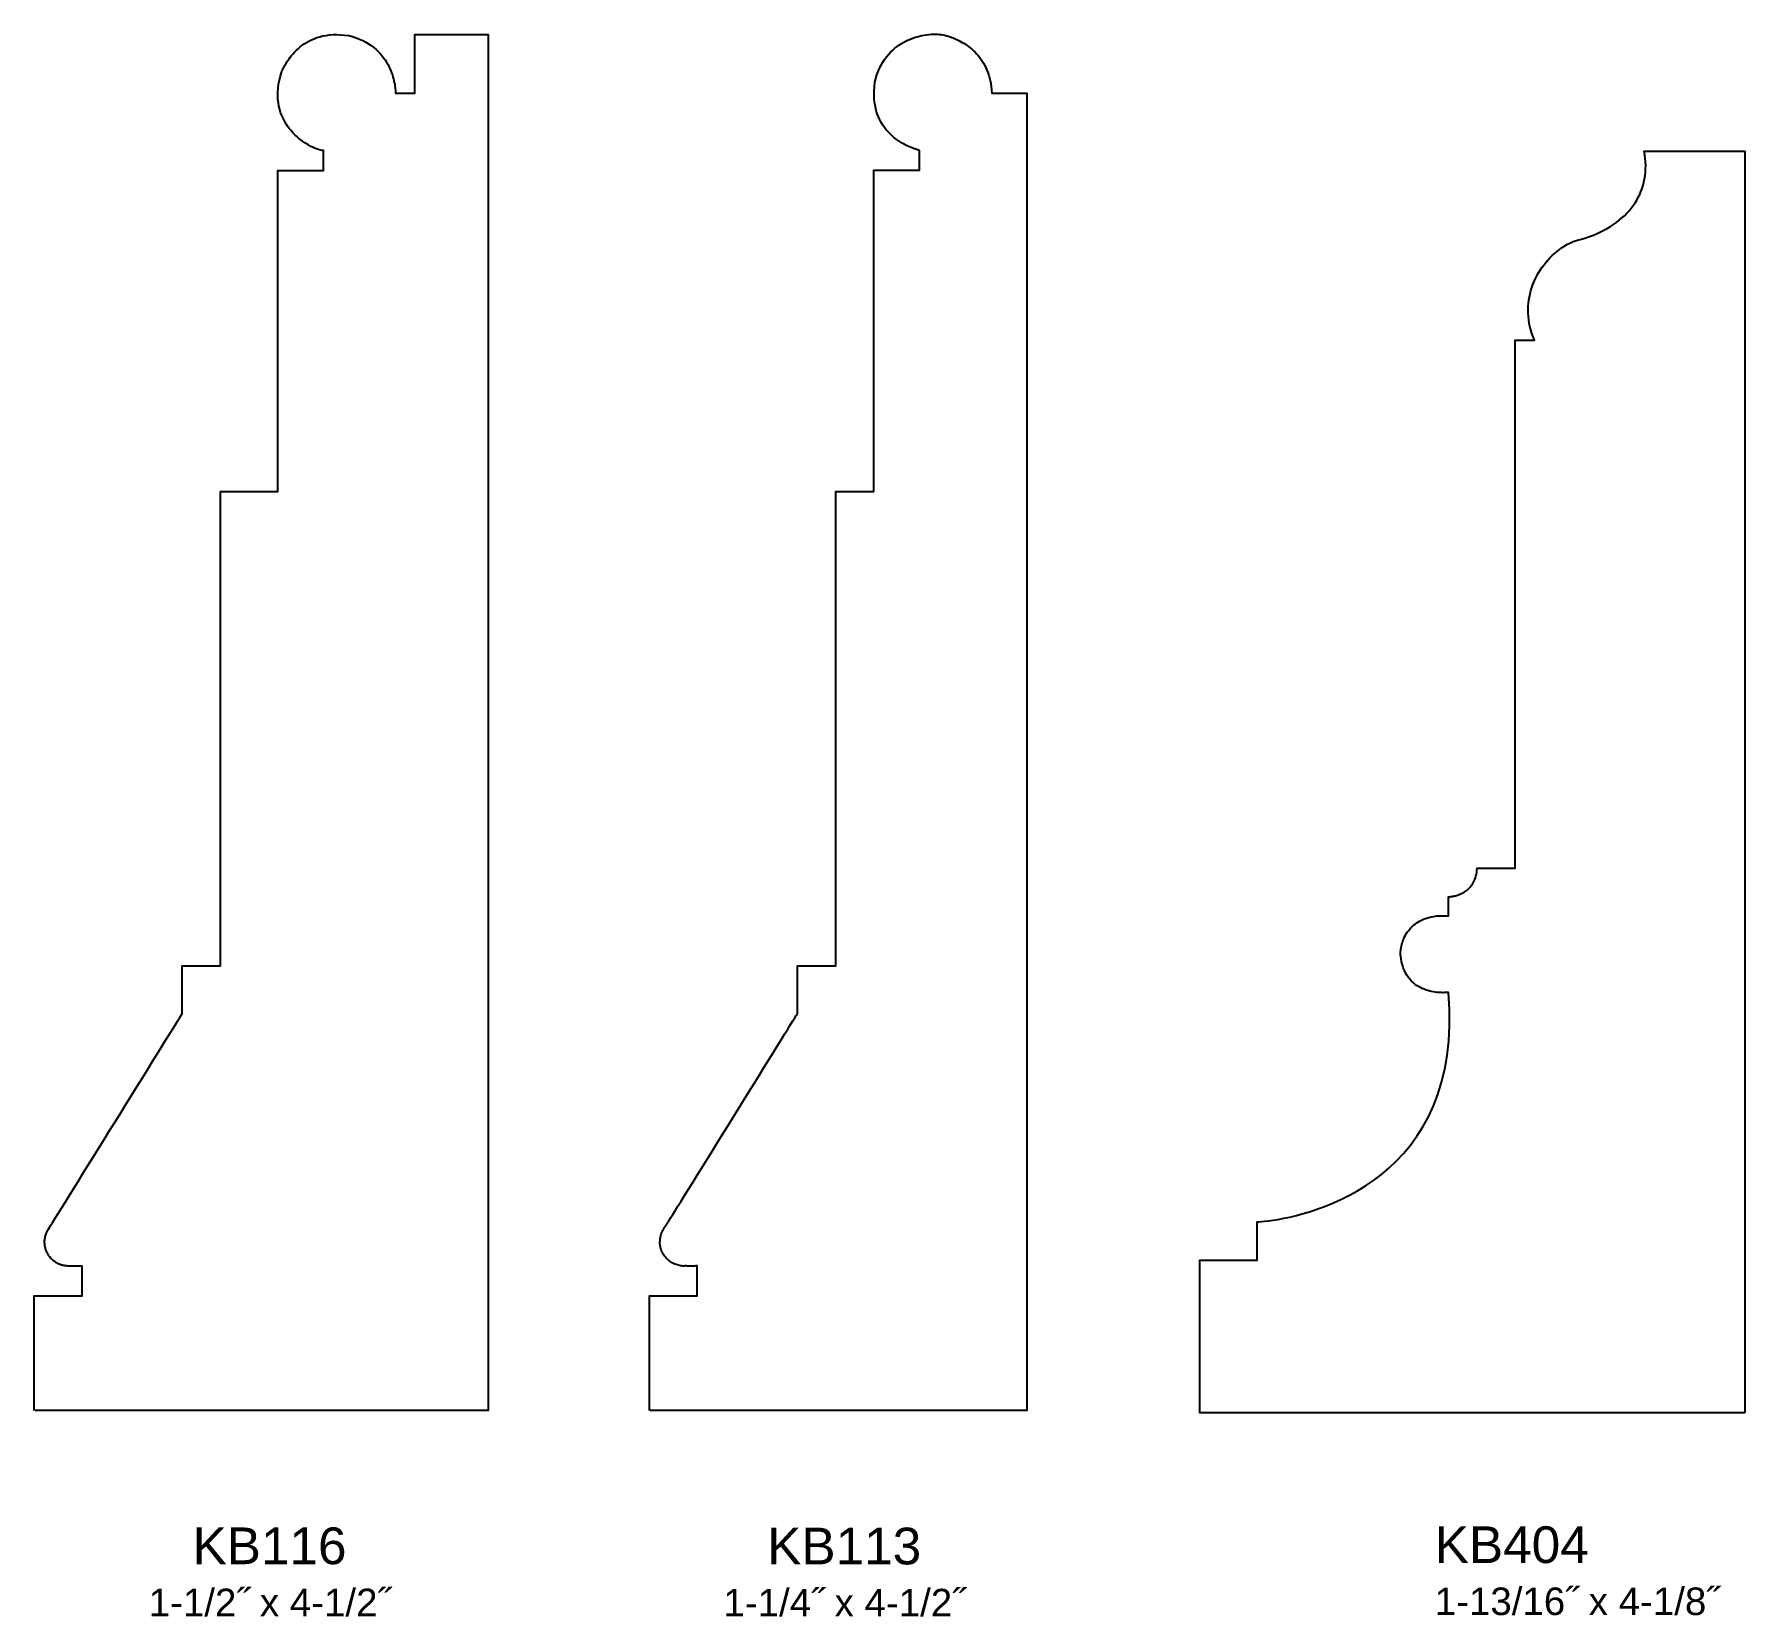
# Model space of a CAD drawing. Extents: x -7.6 to 46.7, y -17.5 to 21.1.
# Drawn here: x 22.71 to 28.3, y 4.7 to 9.88 of the extents above; entities that cross this region are included whole.
import ezdxf

# ---------------------------------------------------------------- set-up
doc = ezdxf.new("R2010")
doc.units = 0
doc.header["$MEASUREMENT"] = 0

# ---------------------------------------------------------------- blocks, each defined once
blk = doc.blocks.new('KB116')
at = {"flags": 128}
blk.add_lwpolyline([(-1.4835, 0), (-1.4835, 0.0009), (-1.4835, 0.0033), (-1.4835, 0.0074), (-1.4835, 0.0129), (-1.4835, 0.0197), (-1.4835, 0.0278), (-1.4835, 0.037), (-1.4835, 0.0473), (-1.4835, 0.0586), (-1.4835, 0.0707), (-1.4835, 0.0836), (-1.4835, 0.0972), (-1.4835, 0.1114), (-1.4835, 0.126), (-1.4835, 0.141), (-1.4835, 0.1564), (-1.4835, 0.1719), (-1.4835, 0.1875), (-1.4835, 0.2031), (-1.4835, 0.2186), (-1.4835, 0.2339), (-1.4835, 0.249), (-1.4835, 0.2636), (-1.4835, 0.2778), (-1.4835, 0.2913), (-1.4835, 0.3042), (-1.4835, 0.3164), (-1.4835, 0.3277), (-1.4835, 0.338), (-1.4835, 0.3472), (-1.4835, 0.3553), (-1.4835, 0.3621), (-1.4835, 0.3676), (-1.4835, 0.3716), (-1.4835, 0.3741), (-1.4835, 0.375), (-1.4831, 0.375), (-1.4821, 0.375), (-1.4804, 0.375), (-1.4781, 0.375), (-1.4753, 0.375), (-1.4719, 0.375), (-1.4681, 0.375), (-1.4638, 0.375), (-1.4591, 0.375), (-1.454, 0.375), (-1.4486, 0.375), (-1.443, 0.375), (-1.4371, 0.375), (-1.431, 0.375), (-1.4247, 0.375), (-1.4183, 0.375), (-1.4119, 0.375), (-1.4054, 0.375), (-1.3989, 0.375), (-1.3924, 0.375), (-1.386, 0.375), (-1.3798, 0.375), (-1.3737, 0.375), (-1.3678, 0.375), (-1.3621, 0.375), (-1.3567, 0.375), (-1.3517, 0.375), (-1.347, 0.375), (-1.3427, 0.375), (-1.3388, 0.375), (-1.3355, 0.375), (-1.3326, 0.375), (-1.3303, 0.375), (-1.3286, 0.375), (-1.3276, 0.375), (-1.3273, 0.375), (-1.3273, 0.3752), (-1.3273, 0.3758), (-1.3273, 0.3769), (-1.3273, 0.3783), (-1.3273, 0.3801), (-1.3273, 0.3822), (-1.3273, 0.3846), (-1.3273, 0.3873), (-1.3273, 0.3902), (-1.3273, 0.3934), (-1.3273, 0.3967), (-1.3273, 0.4003), (-1.3273, 0.404), (-1.3273, 0.4078), (-1.3273, 0.4117), (-1.3273, 0.4157), (-1.3273, 0.4197), (-1.3273, 0.4238), (-1.3273, 0.4278), (-1.3273, 0.4319), (-1.3273, 0.4359), (-1.3273, 0.4398), (-1.3273, 0.4436), (-1.3273, 0.4473), (-1.3273, 0.4508), (-1.3273, 0.4542), (-1.3273, 0.4573), (-1.3273, 0.4603), (-1.3273, 0.4629), (-1.3273, 0.4653), (-1.3273, 0.4674), (-1.3273, 0.4692), (-1.3273, 0.4707), (-1.3273, 0.4717), (-1.3273, 0.4724), (-1.3273, 0.4726), (-1.3274, 0.4726), (-1.3276, 0.4726), (-1.3281, 0.4726), (-1.3288, 0.4726), (-1.3296, 0.4726), (-1.3305, 0.4726), (-1.3316, 0.4726), (-1.3328, 0.4726), (-1.3341, 0.4726), (-1.3356, 0.4726), (-1.3371, 0.4726), (-1.3387, 0.4726), (-1.3404, 0.4726), (-1.3421, 0.4726), (-1.3438, 0.4726), (-1.3456, 0.4726), (-1.3475, 0.4726), (-1.3493, 0.4726), (-1.3511, 0.4726), (-1.353, 0.4726), (-1.3548, 0.4726), (-1.3565, 0.4726), (-1.3583, 0.4726), (-1.3599, 0.4726), (-1.3615, 0.4726), (-1.363, 0.4726), (-1.3645, 0.4726), (-1.3658, 0.4726), (-1.367, 0.4726), (-1.3681, 0.4726), (-1.369, 0.4726), (-1.3698, 0.4726), (-1.3705, 0.4726), (-1.371, 0.4726), (-1.3713, 0.4726), (-1.3714, 0.4726), (-1.3714, 0.4726), (-1.3716, 0.4726), (-1.3719, 0.4726), (-1.3724, 0.4726), (-1.3729, 0.4726), (-1.3736, 0.4726), (-1.3743, 0.4727), (-1.3752, 0.4727), (-1.3762, 0.4728), (-1.3772, 0.4729), (-1.3783, 0.473), (-1.3795, 0.4732), (-1.3808, 0.4733), (-1.3821, 0.4735), (-1.3835, 0.4737), (-1.385, 0.474), (-1.3865, 0.4742), (-1.3881, 0.4746), (-1.3897, 0.4749), (-1.3913, 0.4753), (-1.393, 0.4757), (-1.3947, 0.4762), (-1.3964, 0.4767), (-1.3982, 0.4773), (-1.3999, 0.4779), (-1.4017, 0.4785), (-1.4034, 0.4792), (-1.4052, 0.48), (-1.4069, 0.4808), (-1.4086, 0.4817), (-1.4104, 0.4827), (-1.412, 0.4837), (-1.4137, 0.4848), (-1.4153, 0.4859), (-1.4169, 0.4871), (-1.4185, 0.4884), (-1.4206, 0.4901), (-1.4227, 0.4919), (-1.4248, 0.4938), (-1.4268, 0.4957), (-1.4287, 0.4978), (-1.4306, 0.5), (-1.4325, 0.5023), (-1.4342, 0.5047), (-1.4359, 0.5071), (-1.4375, 0.5096), (-1.4391, 0.5122), (-1.4405, 0.5149), (-1.4418, 0.5176), (-1.4431, 0.5204), (-1.4443, 0.5233), (-1.4453, 0.5262), (-1.4462, 0.5292), (-1.4471, 0.5323), (-1.4478, 0.5353), (-1.4484, 0.5385), (-1.4489, 0.5416), (-1.4492, 0.5448), (-1.4494, 0.5481), (-1.4494, 0.5514), (-1.4494, 0.5547), (-1.4491, 0.558), (-1.4488, 0.5613), (-1.4482, 0.5647), (-1.4475, 0.5681), (-1.4467, 0.5715), (-1.4456, 0.5749), (-1.4444, 0.5783), (-1.443, 0.5817), (-1.4415, 0.5851), (-1.4397, 0.5885), (-1.4378, 0.5919), (-1.4368, 0.5935), (-1.4338, 0.5982), (-1.4291, 0.6058), (-1.4227, 0.6161), (-1.4148, 0.6289), (-1.4053, 0.6441), (-1.3945, 0.6615), (-1.3825, 0.6809), (-1.3693, 0.7021), (-1.3552, 0.7249), (-1.3401, 0.7492), (-1.3242, 0.7748), (-1.3077, 0.8014), (-1.2906, 0.829), (-1.2731, 0.8573), (-1.2552, 0.8861), (-1.2371, 0.9153), (-1.2188, 0.9446), (-1.2006, 0.974), (-1.1825, 1.0032), (-1.1646, 1.032), (-1.1471, 1.0603), (-1.13, 1.0878), (-1.1135, 1.1145), (-1.0976, 1.14), (-1.0825, 1.1643), (-1.0684, 1.1872), (-1.0552, 1.2084), (-1.0432, 1.2277), (-1.0324, 1.2451), (-1.0229, 1.2603), (-1.015, 1.2732), (-1.0086, 1.2835), (-1.0039, 1.2911), (-1.0009, 1.2958), (-0.9999, 1.2974), (-0.9999, 1.2977), (-0.9999, 1.2988), (-0.9999, 1.3005), (-0.9999, 1.3027), (-0.9999, 1.3056), (-0.9999, 1.309), (-0.9999, 1.3128), (-0.9999, 1.3171), (-0.9999, 1.3218), (-0.9999, 1.3269), (-0.9999, 1.3322), (-0.9999, 1.3379), (-0.9999, 1.3438), (-0.9999, 1.3499), (-0.9999, 1.3562), (-0.9999, 1.3625), (-0.9999, 1.369), (-0.9999, 1.3755), (-0.9999, 1.382), (-0.9999, 1.3885), (-0.9999, 1.3949), (-0.9999, 1.4011), (-0.9999, 1.4072), (-0.9999, 1.4131), (-0.9999, 1.4188), (-0.9999, 1.4242), (-0.9999, 1.4292), (-0.9999, 1.4339), (-0.9999, 1.4382), (-0.9999, 1.4421), (-0.9999, 1.4454), (-0.9999, 1.4483), (-0.9999, 1.4506), (-0.9999, 1.4522), (-0.9999, 1.4533), (-0.9999, 1.4536), (-0.9997, 1.4536), (-0.9988, 1.4536), (-0.9975, 1.4536), (-0.9957, 1.4536), (-0.9934, 1.4536), (-0.9907, 1.4536), (-0.9876, 1.4536), (-0.9842, 1.4536), (-0.9804, 1.4536), (-0.9764, 1.4536), (-0.9721, 1.4536), (-0.9675, 1.4536), (-0.9628, 1.4536), (-0.9579, 1.4536), (-0.9529, 1.4536), (-0.9478, 1.4536), (-0.9426, 1.4536), (-0.9374, 1.4536), (-0.9322, 1.4536), (-0.9271, 1.4536), (-0.922, 1.4536), (-0.917, 1.4536), (-0.9121, 1.4536), (-0.9074, 1.4536), (-0.9028, 1.4536), (-0.8985, 1.4536), (-0.8945, 1.4536), (-0.8907, 1.4536), (-0.8873, 1.4536), (-0.8842, 1.4536), (-0.8815, 1.4536), (-0.8792, 1.4536), (-0.8774, 1.4536), (-0.8761, 1.4536), (-0.8752, 1.4536), (-0.8749, 1.4536), (-0.8749, 1.4572), (-0.8749, 1.4675), (-0.8749, 1.4841), (-0.8749, 1.5068), (-0.8749, 1.5351), (-0.8749, 1.5685), (-0.8749, 1.6067), (-0.8749, 1.6493), (-0.8749, 1.6959), (-0.8749, 1.7461), (-0.8749, 1.7995), (-0.8749, 1.8556), (-0.8749, 1.9142), (-0.8749, 1.9747), (-0.8749, 2.0369), (-0.8749, 2.1002), (-0.8749, 2.1643), (-0.8749, 2.2289), (-0.8749, 2.2934), (-0.8749, 2.3576), (-0.8749, 2.4209), (-0.8749, 2.483), (-0.8749, 2.5436), (-0.8749, 2.6021), (-0.8749, 2.6583), (-0.8749, 2.7117), (-0.8749, 2.7619), (-0.8749, 2.8085), (-0.8749, 2.8511), (-0.8749, 2.8893), (-0.8749, 2.9227), (-0.8749, 2.951), (-0.8749, 2.9736), (-0.8749, 2.9903), (-0.8749, 3.0006), (-0.8749, 3.0041), (-0.8745, 3.0041), (-0.8733, 3.0041), (-0.8713, 3.0041), (-0.8685, 3.0041), (-0.8651, 3.0041), (-0.8611, 3.0041), (-0.8564, 3.0041), (-0.8513, 3.0041), (-0.8456, 3.0041), (-0.8396, 3.0041), (-0.8331, 3.0041), (-0.8263, 3.0041), (-0.8193, 3.0041), (-0.8119, 3.0041), (-0.8044, 3.0041), (-0.7968, 3.0041), (-0.789, 3.0041), (-0.7812, 3.0041), (-0.7734, 3.0041), (-0.7656, 3.0041), (-0.758, 3.0041), (-0.7505, 3.0041), (-0.7431, 3.0041), (-0.7361, 3.0041), (-0.7293, 3.0041), (-0.7228, 3.0041), (-0.7167, 3.0041), (-0.7111, 3.0041), (-0.706, 3.0041), (-0.7013, 3.0041), (-0.6973, 3.0041), (-0.6939, 3.0041), (-0.6911, 3.0041), (-0.6891, 3.0041), (-0.6879, 3.0041), (-0.6874, 3.0041), (-0.6874, 3.0065), (-0.6874, 3.0135), (-0.6874, 3.0248), (-0.6874, 3.0401), (-0.6874, 3.0593), (-0.6874, 3.0819), (-0.6874, 3.1078), (-0.6874, 3.1367), (-0.6874, 3.1682), (-0.6874, 3.2022), (-0.6874, 3.2384), (-0.6874, 3.2764), (-0.6874, 3.3161), (-0.6874, 3.3571), (-0.6874, 3.3992), (-0.6874, 3.4421), (-0.6874, 3.4856), (-0.6874, 3.5293), (-0.6874, 3.573), (-0.6874, 3.6165), (-0.6874, 3.6594), (-0.6874, 3.7015), (-0.6874, 3.7425), (-0.6874, 3.7822), (-0.6874, 3.8202), (-0.6874, 3.8564), (-0.6874, 3.8904), (-0.6874, 3.9219), (-0.6874, 3.9508), (-0.6874, 3.9767), (-0.6874, 3.9993), (-0.6874, 4.0185), (-0.6874, 4.0338), (-0.6874, 4.0451), (-0.6874, 4.0521), (-0.6874, 4.0545), (-0.6871, 4.0545), (-0.6861, 4.0545), (-0.6845, 4.0545), (-0.6823, 4.0545), (-0.6796, 4.0545), (-0.6764, 4.0545), (-0.6727, 4.0545), (-0.6686, 4.0545), (-0.6642, 4.0545), (-0.6593, 4.0545), (-0.6542, 4.0545), (-0.6488, 4.0545), (-0.6432, 4.0545), (-0.6374, 4.0545), (-0.6314, 4.0545), (-0.6253, 4.0545), (-0.6191, 4.0545), (-0.6129, 4.0545), (-0.6067, 4.0545), (-0.6006, 4.0545), (-0.5945, 4.0545), (-0.5885, 4.0545), (-0.5827, 4.0545), (-0.5771, 4.0545), (-0.5717, 4.0545), (-0.5665, 4.0545), (-0.5617, 4.0545), (-0.5572, 4.0545), (-0.5531, 4.0545), (-0.5495, 4.0545), (-0.5463, 4.0545), (-0.5435, 4.0545), (-0.5414, 4.0545), (-0.5398, 4.0545), (-0.5388, 4.0545), (-0.5384, 4.0545), (-0.5384, 4.0546), (-0.5384, 4.055), (-0.5384, 4.0557), (-0.5384, 4.0567), (-0.5384, 4.0579), (-0.5384, 4.0592), (-0.5384, 4.0608), (-0.5384, 4.0626), (-0.5384, 4.0645), (-0.5384, 4.0666), (-0.5384, 4.0688), (-0.5384, 4.0712), (-0.5384, 4.0736), (-0.5384, 4.0761), (-0.5384, 4.0787), (-0.5384, 4.0813), (-0.5384, 4.084), (-0.5384, 4.0867), (-0.5384, 4.0894), (-0.5384, 4.092), (-0.5384, 4.0947), (-0.5384, 4.0972), (-0.5384, 4.0998), (-0.5384, 4.1022), (-0.5384, 4.1045), (-0.5384, 4.1067), (-0.5384, 4.1088), (-0.5384, 4.1108), (-0.5384, 4.1125), (-0.5384, 4.1141), (-0.5384, 4.1155), (-0.5384, 4.1167), (-0.5384, 4.1176), (-0.5384, 4.1183), (-0.5384, 4.1188), (-0.5384, 4.1189), (-0.5422, 4.1194), (-0.5464, 4.1202), (-0.551, 4.1214), (-0.556, 4.1229), (-0.5614, 4.1248), (-0.5671, 4.1271), (-0.573, 4.1298), (-0.5792, 4.1329), (-0.5855, 4.1363), (-0.592, 4.1401), (-0.5986, 4.1443), (-0.6053, 4.1488), (-0.6119, 4.1538), (-0.6186, 4.1591), (-0.6252, 4.1648), (-0.6316, 4.1709), (-0.6379, 4.1774), (-0.6441, 4.1843), (-0.65, 4.1916), (-0.6556, 4.1993), (-0.6609, 4.2074), (-0.6658, 4.2158), (-0.6703, 4.2247), (-0.6744, 4.234), (-0.6781, 4.2436), (-0.6811, 4.2537), (-0.6837, 4.2642), (-0.6856, 4.2751), (-0.6868, 4.2864), (-0.6874, 4.2981), (-0.6873, 4.3102), (-0.6863, 4.3228), (-0.6846, 4.3357), (-0.682, 4.3491), (-0.6785, 4.3629), (-0.674, 4.3771), (-0.6739, 4.3774), (-0.6735, 4.3784), (-0.6729, 4.38), (-0.672, 4.3821), (-0.6708, 4.3847), (-0.6694, 4.3878), (-0.6676, 4.3913), (-0.6656, 4.3952), (-0.6633, 4.3995), (-0.6606, 4.404), (-0.6576, 4.4088), (-0.6543, 4.4139), (-0.6507, 4.4191), (-0.6467, 4.4245), (-0.6423, 4.4299), (-0.6376, 4.4354), (-0.6326, 4.441), (-0.6271, 4.4465), (-0.6213, 4.4519), (-0.615, 4.4573), (-0.6084, 4.4625), (-0.6014, 4.4675), (-0.5939, 4.4723), (-0.586, 4.4768), (-0.5777, 4.481), (-0.5689, 4.4848), (-0.5597, 4.4883), (-0.5501, 4.4913), (-0.5399, 4.4938), (-0.5293, 4.4958), (-0.5183, 4.4973), (-0.5067, 4.4982), (-0.4946, 4.4984), (-0.482, 4.4979), (-0.469, 4.4967), (-0.4553, 4.4948), (-0.4428, 4.4915), (-0.431, 4.4877), (-0.4199, 4.4834), (-0.4095, 4.4787), (-0.3997, 4.4736), (-0.3905, 4.4681), (-0.3819, 4.4624), (-0.3738, 4.4563), (-0.3664, 4.4499), (-0.3594, 4.4434), (-0.353, 4.4366), (-0.3471, 4.4297), (-0.3417, 4.4227), (-0.3368, 4.4155), (-0.3322, 4.4084), (-0.3281, 4.4012), (-0.3244, 4.394), (-0.3211, 4.3869), (-0.3181, 4.3798), (-0.3154, 4.3729), (-0.3131, 4.3662), (-0.3111, 4.3596), (-0.3093, 4.3532), (-0.3078, 4.3471), (-0.3066, 4.3413), (-0.3055, 4.3358), (-0.3047, 4.3307), (-0.304, 4.326), (-0.3035, 4.3217), (-0.3031, 4.3178), (-0.3028, 4.3145), (-0.3027, 4.3117), (-0.3026, 4.3094), (-0.3025, 4.3078), (-0.3025, 4.3067), (-0.3025, 4.3064), (-0.3023, 4.3064), (-0.3019, 4.3064), (-0.3013, 4.3064), (-0.3003, 4.3064), (-0.2992, 4.3064), (-0.2979, 4.3064), (-0.2963, 4.3064), (-0.2946, 4.3064), (-0.2927, 4.3064), (-0.2907, 4.3064), (-0.2886, 4.3064), (-0.2863, 4.3064), (-0.2839, 4.3064), (-0.2815, 4.3064), (-0.279, 4.3064), (-0.2764, 4.3064), (-0.2738, 4.3064), (-0.2712, 4.3064), (-0.2686, 4.3064), (-0.2661, 4.3064), (-0.2635, 4.3064), (-0.261, 4.3064), (-0.2586, 4.3064), (-0.2562, 4.3064), (-0.2539, 4.3064), (-0.2518, 4.3064), (-0.2498, 4.3064), (-0.2479, 4.3064), (-0.2462, 4.3064), (-0.2446, 4.3064), (-0.2433, 4.3064), (-0.2421, 4.3064), (-0.2412, 4.3064), (-0.2405, 4.3064), (-0.2401, 4.3064), (-0.24, 4.3064), (-0.24, 4.3068), (-0.24, 4.3081), (-0.24, 4.3102), (-0.24, 4.313), (-0.24, 4.3165), (-0.24, 4.3206), (-0.24, 4.3254), (-0.24, 4.3307), (-0.24, 4.3364), (-0.24, 4.3427), (-0.24, 4.3493), (-0.24, 4.3562), (-0.24, 4.3635), (-0.24, 4.371), (-0.24, 4.3787), (-0.24, 4.3866), (-0.24, 4.3945), (-0.24, 4.4025), (-0.24, 4.4105), (-0.24, 4.4185), (-0.24, 4.4263), (-0.24, 4.434), (-0.24, 4.4415), (-0.24, 4.4488), (-0.24, 4.4557), (-0.24, 4.4624), (-0.24, 4.4686), (-0.24, 4.4744), (-0.24, 4.4796), (-0.24, 4.4844), (-0.24, 4.4885), (-0.24, 4.492), (-0.24, 4.4948), (-0.24, 4.4969), (-0.24, 4.4982), (-0.24, 4.4986), (-0.2394, 4.4986), (-0.2379, 4.4986), (-0.2353, 4.4986), (-0.2318, 4.4986), (-0.2274, 4.4986), (-0.2222, 4.4986), (-0.2163, 4.4986), (-0.2097, 4.4986), (-0.2025, 4.4986), (-0.1947, 4.4986), (-0.1865, 4.4986), (-0.1778, 4.4986), (-0.1687, 4.4986), (-0.1593, 4.4986), (-0.1497, 4.4986), (-0.1399, 4.4986), (-0.13, 4.4986), (-0.12, 4.4986), (-0.11, 4.4986), (-0.1001, 4.4986), (-0.0903, 4.4986), (-0.0807, 4.4986), (-0.0713, 4.4986), (-0.0622, 4.4986), (-0.0535, 4.4986), (-0.0453, 4.4986), (-0.0375, 4.4986), (-0.0303, 4.4986), (-0.0237, 4.4986), (-0.0178, 4.4986), (-0.0126, 4.4986), (-0.0082, 4.4986), (-0.0047, 4.4986), (-0.0021, 4.4986), (-0.0005, 4.4986), (0, 4.4986), (0, 4.4884), (0, 4.4585), (0, 4.4101), (0, 4.3443), (0, 4.2624), (0, 4.1654), (0, 4.0545), (0, 3.9309), (0, 3.7957), (0, 3.6501), (0, 3.4953), (0, 3.3323), (0, 3.1624), (0, 2.9867), (0, 2.8064), (0, 2.6227), (0, 2.4366), (0, 2.2493), (0, 2.0621), (0, 1.876), (0, 1.6922), (0, 1.5119), (0, 1.3362), (0, 1.1663), (0, 1.0034), (0, 0.8485), (0, 0.7029), (0, 0.5677), (0, 0.4441), (0, 0.3332), (0, 0.2362), (0, 0.1543), (0, 0.0885), (0, 0.0401), (0, 0.0102), (0, 0), (-0.0034, 0), (-0.0132, 0), (-0.0292, 0), (-0.0509, 0), (-0.0779, 0), (-0.1099, 0), (-0.1465, 0), (-0.1872, 0), (-0.2318, 0), (-0.2798, 0), (-0.3309, 0), (-0.3846, 0), (-0.4406, 0), (-0.4986, 0), (-0.558, 0), (-0.6186, 0), (-0.68, 0), (-0.7417, 0), (-0.8035, 0), (-0.8649, 0), (-0.9255, 0), (-0.9849, 0), (-1.0429, 0), (-1.0989, 0), (-1.1526, 0), (-1.2037, 0), (-1.2517, 0), (-1.2963, 0), (-1.337, 0), (-1.3736, 0), (-1.4056, 0), (-1.4326, 0), (-1.4543, 0), (-1.4703, 0), (-1.4801, 0)], dxfattribs=at)
blk = doc.blocks.new('KB113')
at = {"flags": 128}
blk.add_lwpolyline([(-1.2225, 0), (-1.2225, 0.0009), (-1.2225, 0.0033), (-1.2225, 0.0074), (-1.2225, 0.0129), (-1.2225, 0.0197), (-1.2225, 0.0278), (-1.2225, 0.037), (-1.2225, 0.0473), (-1.2225, 0.0586), (-1.2225, 0.0707), (-1.2225, 0.0836), (-1.2225, 0.0972), (-1.2225, 0.1114), (-1.2225, 0.126), (-1.2225, 0.1411), (-1.2225, 0.1564), (-1.2225, 0.1719), (-1.2225, 0.1875), (-1.2225, 0.2031), (-1.2225, 0.2186), (-1.2225, 0.2339), (-1.2225, 0.249), (-1.2225, 0.2636), (-1.2225, 0.2778), (-1.2225, 0.2914), (-1.2225, 0.3043), (-1.2225, 0.3164), (-1.2225, 0.3277), (-1.2225, 0.338), (-1.2225, 0.3472), (-1.2225, 0.3553), (-1.2225, 0.3621), (-1.2225, 0.3676), (-1.2225, 0.3717), (-1.2225, 0.3741), (-1.2225, 0.375), (-1.2222, 0.375), (-1.2211, 0.375), (-1.2194, 0.375), (-1.2172, 0.375), (-1.2143, 0.375), (-1.2109, 0.375), (-1.2071, 0.375), (-1.2028, 0.375), (-1.1981, 0.375), (-1.193, 0.375), (-1.1877, 0.375), (-1.182, 0.375), (-1.1761, 0.375), (-1.17, 0.375), (-1.1637, 0.375), (-1.1574, 0.375), (-1.1509, 0.375), (-1.1444, 0.375), (-1.1379, 0.375), (-1.1314, 0.375), (-1.125, 0.375), (-1.1188, 0.375), (-1.1127, 0.375), (-1.1068, 0.375), (-1.1011, 0.375), (-1.0957, 0.375), (-1.0907, 0.375), (-1.086, 0.375), (-1.0817, 0.375), (-1.0778, 0.375), (-1.0745, 0.375), (-1.0716, 0.375), (-1.0693, 0.375), (-1.0677, 0.375), (-1.0666, 0.375), (-1.0663, 0.375), (-1.0663, 0.3752), (-1.0663, 0.3759), (-1.0663, 0.3769), (-1.0663, 0.3783), (-1.0663, 0.3801), (-1.0663, 0.3822), (-1.0663, 0.3846), (-1.0663, 0.3873), (-1.0663, 0.3903), (-1.0663, 0.3934), (-1.0663, 0.3968), (-1.0663, 0.4003), (-1.0663, 0.404), (-1.0663, 0.4078), (-1.0663, 0.4117), (-1.0663, 0.4157), (-1.0663, 0.4197), (-1.0663, 0.4238), (-1.0663, 0.4279), (-1.0663, 0.4319), (-1.0663, 0.4359), (-1.0663, 0.4398), (-1.0663, 0.4436), (-1.0663, 0.4473), (-1.0663, 0.4508), (-1.0663, 0.4542), (-1.0663, 0.4574), (-1.0663, 0.4603), (-1.0663, 0.463), (-1.0663, 0.4654), (-1.0663, 0.4675), (-1.0663, 0.4693), (-1.0663, 0.4707), (-1.0663, 0.4717), (-1.0663, 0.4724), (-1.0663, 0.4726), (-1.0663, 0.4726), (-1.0666, 0.4726), (-1.067, 0.4726), (-1.0676, 0.4726), (-1.0683, 0.4726), (-1.0691, 0.4726), (-1.0701, 0.4726), (-1.0711, 0.4726), (-1.0723, 0.4726), (-1.0736, 0.4725), (-1.0749, 0.4725), (-1.0763, 0.4725), (-1.0778, 0.4725), (-1.0793, 0.4725), (-1.0809, 0.4725), (-1.0824, 0.4725), (-1.0841, 0.4725), (-1.0857, 0.4725), (-1.0873, 0.4725), (-1.0889, 0.4725), (-1.0905, 0.4725), (-1.0921, 0.4725), (-1.0936, 0.4725), (-1.0951, 0.4725), (-1.0966, 0.4725), (-1.0979, 0.4725), (-1.0992, 0.4725), (-1.1004, 0.4725), (-1.1015, 0.4726), (-1.1025, 0.4726), (-1.1034, 0.4726), (-1.1042, 0.4726), (-1.1048, 0.4727), (-1.1053, 0.4727), (-1.1056, 0.4727), (-1.1058, 0.4728), (-1.1087, 0.4725), (-1.1117, 0.4724), (-1.1149, 0.4725), (-1.1181, 0.4728), (-1.1214, 0.4733), (-1.1247, 0.4739), (-1.1281, 0.4748), (-1.1315, 0.4758), (-1.135, 0.4769), (-1.1384, 0.4783), (-1.1419, 0.4798), (-1.1453, 0.4815), (-1.1487, 0.4834), (-1.152, 0.4855), (-1.1553, 0.4877), (-1.1585, 0.4901), (-1.1616, 0.4927), (-1.1646, 0.4954), (-1.1675, 0.4983), (-1.1702, 0.5013), (-1.1728, 0.5046), (-1.1753, 0.508), (-1.1776, 0.5115), (-1.1797, 0.5152), (-1.1816, 0.5191), (-1.1833, 0.5231), (-1.1847, 0.5273), (-1.1859, 0.5317), (-1.1869, 0.5362), (-1.1876, 0.5408), (-1.1881, 0.5456), (-1.1882, 0.5506), (-1.188, 0.5557), (-1.1876, 0.561), (-1.1867, 0.5664), (-1.1856, 0.5719), (-1.1853, 0.5731), (-1.185, 0.5743), (-1.1845, 0.5757), (-1.184, 0.577), (-1.1834, 0.5785), (-1.1828, 0.58), (-1.1821, 0.5815), (-1.1813, 0.5831), (-1.1805, 0.5847), (-1.1797, 0.5863), (-1.1788, 0.588), (-1.1779, 0.5896), (-1.177, 0.5913), (-1.176, 0.593), (-1.175, 0.5947), (-1.174, 0.5963), (-1.1731, 0.598), (-1.1721, 0.5996), (-1.1711, 0.6012), (-1.1701, 0.6027), (-1.1692, 0.6042), (-1.1682, 0.6057), (-1.1673, 0.6071), (-1.1665, 0.6084), (-1.1656, 0.6097), (-1.1648, 0.6109), (-1.1641, 0.612), (-1.1634, 0.613), (-1.1628, 0.6139), (-1.1622, 0.6148), (-1.1618, 0.6155), (-1.1614, 0.6161), (-1.161, 0.6166), (-1.1608, 0.6169), (-1.1606, 0.6171), (-1.1606, 0.6172), (-1.1596, 0.6187), (-1.1568, 0.6233), (-1.1523, 0.6306), (-1.1461, 0.6405), (-1.1384, 0.6529), (-1.1294, 0.6676), (-1.119, 0.6843), (-1.1074, 0.703), (-1.0947, 0.7235), (-1.0811, 0.7455), (-1.0665, 0.7689), (-1.0513, 0.7935), (-1.0353, 0.8192), (-1.0189, 0.8458), (-1.002, 0.8731), (-0.9848, 0.9009), (-0.9673, 0.929), (-0.9498, 0.9573), (-0.9322, 0.9856), (-0.9148, 1.0138), (-0.8976, 1.0415), (-0.8807, 1.0688), (-0.8642, 1.0954), (-0.8483, 1.1211), (-0.833, 1.1457), (-0.8185, 1.1691), (-0.8048, 1.1911), (-0.7922, 1.2116), (-0.7806, 1.2303), (-0.7702, 1.247), (-0.7611, 1.2617), (-0.7534, 1.2741), (-0.7472, 1.284), (-0.7427, 1.2914), (-0.7399, 1.2959), (-0.7389, 1.2974), (-0.7389, 1.2978), (-0.7389, 1.2988), (-0.7389, 1.3005), (-0.7389, 1.3028), (-0.7389, 1.3056), (-0.7389, 1.309), (-0.7389, 1.3128), (-0.7389, 1.3171), (-0.7389, 1.3218), (-0.7389, 1.3269), (-0.7389, 1.3323), (-0.7389, 1.3379), (-0.7389, 1.3438), (-0.7389, 1.3499), (-0.7389, 1.3562), (-0.7389, 1.3626), (-0.7389, 1.369), (-0.7389, 1.3755), (-0.7389, 1.382), (-0.7389, 1.3885), (-0.7389, 1.3949), (-0.7389, 1.4012), (-0.7389, 1.4073), (-0.7389, 1.4132), (-0.7389, 1.4188), (-0.7389, 1.4242), (-0.7389, 1.4293), (-0.7389, 1.4339), (-0.7389, 1.4382), (-0.7389, 1.4421), (-0.7389, 1.4455), (-0.7389, 1.4483), (-0.7389, 1.4506), (-0.7389, 1.4523), (-0.7389, 1.4533), (-0.7389, 1.4537), (-0.7387, 1.4537), (-0.7378, 1.4537), (-0.7365, 1.4537), (-0.7347, 1.4537), (-0.7324, 1.4537), (-0.7297, 1.4537), (-0.7266, 1.4537), (-0.7232, 1.4537), (-0.7194, 1.4537), (-0.7154, 1.4537), (-0.7111, 1.4537), (-0.7065, 1.4537), (-0.7018, 1.4537), (-0.6969, 1.4537), (-0.6919, 1.4537), (-0.6868, 1.4537), (-0.6817, 1.4537), (-0.6764, 1.4537), (-0.6712, 1.4537), (-0.6661, 1.4537), (-0.661, 1.4537), (-0.656, 1.4537), (-0.6511, 1.4537), (-0.6464, 1.4537), (-0.6418, 1.4537), (-0.6375, 1.4537), (-0.6335, 1.4537), (-0.6297, 1.4537), (-0.6263, 1.4537), (-0.6232, 1.4537), (-0.6205, 1.4537), (-0.6182, 1.4537), (-0.6164, 1.4537), (-0.6151, 1.4537), (-0.6142, 1.4537), (-0.6139, 1.4537), (-0.6139, 1.4572), (-0.6139, 1.4675), (-0.6139, 1.4842), (-0.6139, 1.5068), (-0.6139, 1.5351), (-0.6139, 1.5685), (-0.6139, 1.6067), (-0.6139, 1.6493), (-0.6139, 1.6959), (-0.6139, 1.7461), (-0.6139, 1.7995), (-0.6139, 1.8556), (-0.6139, 1.9142), (-0.6139, 1.9747), (-0.6139, 2.0369), (-0.6139, 2.1002), (-0.6139, 2.1644), (-0.6139, 2.2289), (-0.6139, 2.2934), (-0.6139, 2.3576), (-0.6139, 2.4209), (-0.6139, 2.4831), (-0.6139, 2.5436), (-0.6139, 2.6022), (-0.6139, 2.6583), (-0.6139, 2.7117), (-0.6139, 2.7619), (-0.6139, 2.8085), (-0.6139, 2.8511), (-0.6139, 2.8893), (-0.6139, 2.9227), (-0.6139, 2.951), (-0.6139, 2.9736), (-0.6139, 2.9903), (-0.6139, 3.0006), (-0.6139, 3.0041), (-0.6137, 3.0041), (-0.6128, 3.0041), (-0.6115, 3.0041), (-0.6097, 3.0041), (-0.6074, 3.0041), (-0.6047, 3.0041), (-0.6016, 3.0041), (-0.5982, 3.0041), (-0.5944, 3.0041), (-0.5904, 3.0041), (-0.5861, 3.0041), (-0.5815, 3.0041), (-0.5768, 3.0041), (-0.5719, 3.0041), (-0.5669, 3.0041), (-0.5618, 3.0041), (-0.5567, 3.0041), (-0.5515, 3.0041), (-0.5463, 3.0041), (-0.5411, 3.0041), (-0.536, 3.0041), (-0.531, 3.0041), (-0.5261, 3.0041), (-0.5214, 3.0041), (-0.5168, 3.0041), (-0.5125, 3.0041), (-0.5085, 3.0041), (-0.5047, 3.0041), (-0.5013, 3.0041), (-0.4982, 3.0041), (-0.4955, 3.0041), (-0.4933, 3.0041), (-0.4914, 3.0041), (-0.4901, 3.0041), (-0.4893, 3.0041), (-0.489, 3.0041), (-0.489, 3.0065), (-0.489, 3.0135), (-0.489, 3.0248), (-0.489, 3.0402), (-0.489, 3.0593), (-0.489, 3.082), (-0.489, 3.1079), (-0.489, 3.1367), (-0.489, 3.1683), (-0.489, 3.2023), (-0.489, 3.2385), (-0.489, 3.2766), (-0.489, 3.3162), (-0.489, 3.3573), (-0.489, 3.3994), (-0.489, 3.4423), (-0.489, 3.4858), (-0.489, 3.5295), (-0.489, 3.5733), (-0.489, 3.6167), (-0.489, 3.6596), (-0.489, 3.7018), (-0.489, 3.7428), (-0.489, 3.7825), (-0.489, 3.8205), (-0.489, 3.8567), (-0.489, 3.8907), (-0.489, 3.9223), (-0.489, 3.9512), (-0.489, 3.9771), (-0.489, 3.9997), (-0.489, 4.0189), (-0.489, 4.0342), (-0.489, 4.0455), (-0.489, 4.0525), (-0.489, 4.0549), (-0.4886, 4.0549), (-0.4876, 4.0549), (-0.486, 4.0549), (-0.4839, 4.0549), (-0.4811, 4.0549), (-0.4779, 4.0549), (-0.4743, 4.0549), (-0.4702, 4.0549), (-0.4657, 4.0549), (-0.4609, 4.0549), (-0.4557, 4.0549), (-0.4503, 4.0549), (-0.4447, 4.0549), (-0.4389, 4.0549), (-0.4329, 4.0549), (-0.4268, 4.0549), (-0.4207, 4.0549), (-0.4145, 4.0549), (-0.4083, 4.0549), (-0.4021, 4.0549), (-0.396, 4.0549), (-0.39, 4.0549), (-0.3842, 4.0549), (-0.3786, 4.0549), (-0.3732, 4.0549), (-0.3681, 4.0549), (-0.3632, 4.0549), (-0.3587, 4.0549), (-0.3547, 4.0549), (-0.351, 4.0549), (-0.3478, 4.0549), (-0.3451, 4.0549), (-0.3429, 4.0549), (-0.3413, 4.0549), (-0.3403, 4.0549), (-0.3399, 4.0549), (-0.3399, 4.0551), (-0.3399, 4.0555), (-0.3399, 4.0562), (-0.3399, 4.0571), (-0.3399, 4.0583), (-0.3399, 4.0597), (-0.3399, 4.0613), (-0.3399, 4.063), (-0.3399, 4.065), (-0.3399, 4.0671), (-0.3399, 4.0693), (-0.3399, 4.0716), (-0.3399, 4.074), (-0.3399, 4.0766), (-0.3399, 4.0791), (-0.3399, 4.0818), (-0.3399, 4.0844), (-0.3399, 4.0871), (-0.3399, 4.0898), (-0.3399, 4.0925), (-0.3399, 4.0951), (-0.3399, 4.0977), (-0.3399, 4.1002), (-0.3399, 4.1026), (-0.3399, 4.1049), (-0.3399, 4.1072), (-0.3399, 4.1092), (-0.3399, 4.1112), (-0.3399, 4.1129), (-0.3399, 4.1145), (-0.3399, 4.1159), (-0.3399, 4.1171), (-0.3399, 4.118), (-0.3399, 4.1187), (-0.3399, 4.1192), (-0.3399, 4.1193), (-0.3405, 4.1195), (-0.3418, 4.1198), (-0.3437, 4.1203), (-0.3463, 4.1211), (-0.3495, 4.122), (-0.3533, 4.1232), (-0.3575, 4.1247), (-0.3622, 4.1264), (-0.3672, 4.1284), (-0.3727, 4.1307), (-0.3784, 4.1333), (-0.3844, 4.1363), (-0.3906, 4.1396), (-0.397, 4.1432), (-0.4035, 4.1472), (-0.4101, 4.1516), (-0.4167, 4.1564), (-0.4233, 4.1616), (-0.4298, 4.1672), (-0.4363, 4.1733), (-0.4425, 4.1798), (-0.4486, 4.1868), (-0.4544, 4.1943), (-0.4599, 4.2022), (-0.465, 4.2107), (-0.4698, 4.2197), (-0.4741, 4.2293), (-0.478, 4.2394), (-0.4813, 4.2501), (-0.484, 4.2613), (-0.4862, 4.2732), (-0.4876, 4.2857), (-0.4883, 4.2987), (-0.4883, 4.3125), (-0.4874, 4.3269), (-0.4857, 4.3419), (-0.4827, 4.3544), (-0.4791, 4.3663), (-0.475, 4.3775), (-0.4704, 4.3882), (-0.4654, 4.3983), (-0.46, 4.4077), (-0.4541, 4.4167), (-0.448, 4.4251), (-0.4414, 4.4329), (-0.4346, 4.4402), (-0.4275, 4.4471), (-0.4202, 4.4534), (-0.4127, 4.4593), (-0.4049, 4.4647), (-0.3971, 4.4696), (-0.3891, 4.4741), (-0.381, 4.4782), (-0.3729, 4.4819), (-0.3647, 4.4852), (-0.3565, 4.4881), (-0.3484, 4.4906), (-0.3403, 4.4928), (-0.3323, 4.4946), (-0.3245, 4.4961), (-0.3167, 4.4973), (-0.3092, 4.4982), (-0.3018, 4.4988), (-0.2947, 4.4992), (-0.2879, 4.4992), (-0.2814, 4.4991), (-0.2752, 4.4987), (-0.2693, 4.498), (-0.2639, 4.4972), (-0.2588, 4.4962), (-0.2543, 4.495), (-0.2501, 4.4937), (-0.2466, 4.4927), (-0.2429, 4.4915), (-0.2389, 4.4902), (-0.2347, 4.4887), (-0.2302, 4.487), (-0.2256, 4.4851), (-0.2208, 4.483), (-0.2159, 4.4807), (-0.2109, 4.4783), (-0.2057, 4.4755), (-0.2005, 4.4726), (-0.1952, 4.4695), (-0.1899, 4.4661), (-0.1846, 4.4624), (-0.1793, 4.4585), (-0.1739, 4.4544), (-0.1687, 4.45), (-0.1635, 4.4453), (-0.1583, 4.4403), (-0.1533, 4.4351), (-0.1484, 4.4295), (-0.1437, 4.4237), (-0.1391, 4.4175), (-0.1347, 4.4111), (-0.1305, 4.4043), (-0.1265, 4.3972), (-0.1228, 4.3898), (-0.1194, 4.382), (-0.1162, 4.3739), (-0.1134, 4.3654), (-0.1109, 4.3566), (-0.1087, 4.3474), (-0.1069, 4.3378), (-0.1055, 4.3279), (-0.1045, 4.3175), (-0.104, 4.3068), (-0.1037, 4.3068), (-0.103, 4.3068), (-0.1017, 4.3068), (-0.1, 4.3068), (-0.098, 4.3068), (-0.0955, 4.3068), (-0.0926, 4.3068), (-0.0895, 4.3068), (-0.086, 4.3068), (-0.0823, 4.3068), (-0.0783, 4.3068), (-0.0742, 4.3068), (-0.0698, 4.3068), (-0.0653, 4.3068), (-0.0607, 4.3068), (-0.056, 4.3068), (-0.0513, 4.3068), (-0.0465, 4.3068), (-0.0417, 4.3068), (-0.037, 4.3068), (-0.0323, 4.3068), (-0.0276, 4.3068), (-0.0232, 4.3068), (-0.0188, 4.3068), (-0.0146, 4.3068), (-0.0107, 4.3068), (-0.007, 4.3068), (-0.0035, 4.3068), (-0.0004, 4.3068), (0.0025, 4.3068), (0.005, 4.3068), (0.0071, 4.3068), (0.0087, 4.3068), (0.01, 4.3068), (0.0107, 4.3068), (0.011, 4.3068), (0.011, 4.297), (0.011, 4.2684), (0.011, 4.2221), (0.011, 4.1591), (0.011, 4.0806), (0.011, 3.9878), (0.011, 3.8816), (0.011, 3.7633), (0.011, 3.6339), (0.011, 3.4945), (0.011, 3.3462), (0.011, 3.1902), (0.011, 3.0276), (0.011, 2.8594), (0.011, 2.6868), (0.011, 2.5108), (0.011, 2.3327), (0.011, 2.1534), (0.011, 1.9741), (0.011, 1.796), (0.011, 1.62), (0.011, 1.4474), (0.011, 1.2792), (0.011, 1.1166), (0.011, 0.9606), (0.011, 0.8123), (0.011, 0.6729), (0.011, 0.5435), (0.011, 0.4252), (0.011, 0.319), (0.011, 0.2262), (0.011, 0.1477), (0.011, 0.0847), (0.011, 0.0384), (0.011, 0.0098), (0.011, 0), (0.0082, 0), (0, 0), (-0.0133, 0), (-0.0313, 0), (-0.0538, 0), (-0.0804, 0), (-0.1108, 0), (-0.1447, 0), (-0.1817, 0), (-0.2217, 0), (-0.2641, 0), (-0.3088, 0), (-0.3554, 0), (-0.4036, 0), (-0.453, 0), (-0.5034, 0), (-0.5544, 0), (-0.6058, 0), (-0.6571, 0), (-0.7081, 0), (-0.7585, 0), (-0.808, 0), (-0.8561, 0), (-0.9027, 0), (-0.9474, 0), (-0.9899, 0), (-1.0298, 0), (-1.0668, 0), (-1.1007, 0), (-1.1311, 0), (-1.1577, 0), (-1.1802, 0), (-1.1982, 0), (-1.2115, 0), (-1.2197, 0)], dxfattribs=at)
blk = doc.blocks.new('KB404 - casing')
at = {"flags": 128}
blk.add_lwpolyline([(0.0015, 0.0012), (-0.0025, 0.0012), (-0.0144, 0.0012), (-0.0335, 0.0012), (-0.0596, 0.0012), (-0.092, 0.0012), (-0.1304, 0.0012), (-0.1743, 0.0012), (-0.2233, 0.0012), (-0.2768, 0.0012), (-0.3344, 0.0012), (-0.3957, 0.0012), (-0.4603, 0.0012), (-0.5275, 0.0012), (-0.5971, 0.0012), (-0.6685, 0.0012), (-0.7412, 0.0012), (-0.8149, 0.0012), (-0.889, 0.0012), (-0.9632, 0.0012), (-1.0369, 0.0012), (-1.1096, 0.0012), (-1.181, 0.0012), (-1.2506, 0.0012), (-1.3178, 0.0012), (-1.3824, 0.0012), (-1.4437, 0.0012), (-1.5013, 0.0012), (-1.5548, 0.0012), (-1.6038, 0.0012), (-1.6477, 0.0012), (-1.6861, 0.0012), (-1.7185, 0.0012), (-1.7446, 0.0012), (-1.7637, 0.0012), (-1.7756, 0.0012), (-1.7796, 0.0012), (-1.7796, 0.0001), (-1.7796, -0.0032), (-1.7796, -0.0086), (-1.7796, -0.0159), (-1.7796, -0.025), (-1.7796, -0.0358), (-1.7796, -0.0481), (-1.7796, -0.0619), (-1.7796, -0.0769), (-1.7796, -0.0931), (-1.7796, -0.1103), (-1.7796, -0.1284), (-1.7796, -0.1473), (-1.7796, -0.1668), (-1.7796, -0.1868), (-1.7796, -0.2073), (-1.7796, -0.2279), (-1.7796, -0.2488), (-1.7796, -0.2696), (-1.7796, -0.2902), (-1.7796, -0.3107), (-1.7796, -0.3307), (-1.7796, -0.3502), (-1.7796, -0.3691), (-1.7796, -0.3872), (-1.7796, -0.4044), (-1.7796, -0.4206), (-1.7796, -0.4356), (-1.7796, -0.4494), (-1.7796, -0.4617), (-1.7796, -0.4725), (-1.7796, -0.4816), (-1.7796, -0.4889), (-1.7796, -0.4943), (-1.7796, -0.4976), (-1.7796, -0.4987), (-1.7792, -0.4987), (-1.7779, -0.4987), (-1.7759, -0.4987), (-1.7732, -0.4987), (-1.7698, -0.4987), (-1.7657, -0.4987), (-1.7611, -0.4987), (-1.756, -0.4987), (-1.7503, -0.4987), (-1.7443, -0.4987), (-1.7378, -0.4987), (-1.731, -0.4987), (-1.7239, -0.4987), (-1.7166, -0.4987), (-1.7091, -0.4987), (-1.7014, -0.4987), (-1.6937, -0.4987), (-1.6859, -0.4987), (-1.6781, -0.4987), (-1.6703, -0.4987), (-1.6627, -0.4987), (-1.6552, -0.4987), (-1.6478, -0.4987), (-1.6408, -0.4987), (-1.634, -0.4987), (-1.6275, -0.4987), (-1.6214, -0.4987), (-1.6158, -0.4987), (-1.6107, -0.4987), (-1.606, -0.4987), (-1.602, -0.4987), (-1.5986, -0.4987), (-1.5958, -0.4987), (-1.5938, -0.4987), (-1.5926, -0.4987), (-1.5921, -0.4987), (-1.5921, -0.499), (-1.5921, -0.4999), (-1.5921, -0.5012), (-1.5921, -0.503), (-1.5921, -0.5053), (-1.5921, -0.508), (-1.5921, -0.5111), (-1.5921, -0.5145), (-1.5921, -0.5183), (-1.5921, -0.5223), (-1.5921, -0.5266), (-1.5921, -0.5311), (-1.5921, -0.5359), (-1.5921, -0.5407), (-1.5921, -0.5458), (-1.5921, -0.5509), (-1.5921, -0.556), (-1.5921, -0.5612), (-1.5921, -0.5664), (-1.5921, -0.5716), (-1.5921, -0.5767), (-1.5921, -0.5817), (-1.5921, -0.5866), (-1.5921, -0.5913), (-1.5921, -0.5959), (-1.5921, -0.6002), (-1.5921, -0.6042), (-1.5921, -0.608), (-1.5921, -0.6114), (-1.5921, -0.6145), (-1.5921, -0.6172), (-1.5921, -0.6195), (-1.5921, -0.6213), (-1.5921, -0.6226), (-1.5921, -0.6235), (-1.5921, -0.6237), (-1.5864, -0.6239), (-1.5782, -0.6244), (-1.5676, -0.6254), (-1.5548, -0.6269), (-1.54, -0.6289), (-1.5233, -0.6316), (-1.5049, -0.6351), (-1.4851, -0.6393), (-1.4638, -0.6444), (-1.4413, -0.6505), (-1.4178, -0.6575), (-1.3934, -0.6657), (-1.3683, -0.675), (-1.3426, -0.6855), (-1.3166, -0.6974), (-1.2903, -0.7106), (-1.2639, -0.7252), (-1.2377, -0.7414), (-1.2117, -0.7592), (-1.1861, -0.7786), (-1.1611, -0.7997), (-1.1368, -0.8227), (-1.1135, -0.8475), (-1.0912, -0.8743), (-1.0702, -0.9031), (-1.0506, -0.934), (-1.0325, -0.967), (-1.0162, -1.0023), (-1.0017, -1.0399), (-0.9893, -1.0799), (-0.9792, -1.1223), (-0.9714, -1.1673), (-0.9661, -1.2148), (-0.9635, -1.265), (-0.9638, -1.3179), (-0.9672, -1.3737), (-0.9675, -1.3737), (-0.9684, -1.3735), (-0.97, -1.3734), (-0.9721, -1.3732), (-0.9747, -1.373), (-0.9778, -1.3729), (-0.9813, -1.3728), (-0.9853, -1.3727), (-0.9897, -1.3728), (-0.9944, -1.3729), (-0.9994, -1.3733), (-1.0046, -1.3737), (-1.0102, -1.3744), (-1.0159, -1.3753), (-1.0218, -1.3764), (-1.0278, -1.3778), (-1.034, -1.3794), (-1.0402, -1.3814), (-1.0464, -1.3837), (-1.0526, -1.3863), (-1.0588, -1.3893), (-1.0649, -1.3927), (-1.0709, -1.3966), (-1.0768, -1.4008), (-1.0825, -1.4056), (-1.088, -1.4108), (-1.0932, -1.4166), (-1.0982, -1.4229), (-1.1028, -1.4297), (-1.1071, -1.4371), (-1.1109, -1.4452), (-1.1144, -1.4539), (-1.1174, -1.4632), (-1.1199, -1.4732), (-1.1219, -1.4839), (-1.1234, -1.4954), (-1.1235, -1.4991), (-1.1235, -1.5031), (-1.1233, -1.5072), (-1.1229, -1.5116), (-1.1223, -1.516), (-1.1216, -1.5207), (-1.1206, -1.5254), (-1.1194, -1.5302), (-1.118, -1.5352), (-1.1164, -1.5401), (-1.1146, -1.5451), (-1.1125, -1.5502), (-1.1101, -1.5552), (-1.1075, -1.5602), (-1.1046, -1.5652), (-1.1015, -1.5701), (-1.098, -1.5749), (-1.0943, -1.5796), (-1.0902, -1.5842), (-1.0859, -1.5886), (-1.0812, -1.5929), (-1.0762, -1.597), (-1.0708, -1.6009), (-1.0652, -1.6045), (-1.0591, -1.6079), (-1.0527, -1.6111), (-1.046, -1.614), (-1.0388, -1.6165), (-1.0313, -1.6188), (-1.0234, -1.6207), (-1.0151, -1.6222), (-1.0063, -1.6234), (-0.9972, -1.6241), (-0.9876, -1.6244), (-0.9776, -1.6243), (-0.9672, -1.6237), (-0.9672, -1.6238), (-0.9672, -1.6242), (-0.9672, -1.6249), (-0.9672, -1.6258), (-0.9672, -1.627), (-0.9672, -1.6283), (-0.9672, -1.6299), (-0.9672, -1.6316), (-0.9672, -1.6334), (-0.9672, -1.6355), (-0.9672, -1.6376), (-0.9672, -1.6399), (-0.9672, -1.6422), (-0.9672, -1.6447), (-0.9672, -1.6472), (-0.9672, -1.6497), (-0.9672, -1.6523), (-0.9672, -1.6549), (-0.9672, -1.6575), (-0.9672, -1.6601), (-0.9672, -1.6627), (-0.9672, -1.6652), (-0.9672, -1.6676), (-0.9672, -1.67), (-0.9672, -1.6722), (-0.9672, -1.6744), (-0.9672, -1.6764), (-0.9672, -1.6783), (-0.9672, -1.68), (-0.9672, -1.6815), (-0.9672, -1.6829), (-0.9672, -1.684), (-0.9672, -1.6849), (-0.9672, -1.6856), (-0.9672, -1.686), (-0.9672, -1.6862), (-0.9658, -1.6863), (-0.9642, -1.6864), (-0.9623, -1.6865), (-0.9602, -1.6868), (-0.9578, -1.687), (-0.9553, -1.6874), (-0.9526, -1.6879), (-0.9498, -1.6884), (-0.9468, -1.689), (-0.9436, -1.6898), (-0.9404, -1.6907), (-0.9371, -1.6917), (-0.9337, -1.6929), (-0.9302, -1.6942), (-0.9267, -1.6956), (-0.9232, -1.6973), (-0.9196, -1.6991), (-0.9161, -1.7011), (-0.9126, -1.7033), (-0.9091, -1.7057), (-0.9057, -1.7083), (-0.9024, -1.7111), (-0.8992, -1.7142), (-0.8961, -1.7176), (-0.8931, -1.7211), (-0.8902, -1.725), (-0.8875, -1.7291), (-0.885, -1.7335), (-0.8827, -1.7382), (-0.8806, -1.7432), (-0.8787, -1.7485), (-0.8771, -1.7541), (-0.8758, -1.76), (-0.8747, -1.7663), (-0.8739, -1.7729), (-0.8734, -1.7799), (-0.8731, -1.7799), (-0.8723, -1.7799), (-0.871, -1.7799), (-0.8691, -1.7799), (-0.8669, -1.7799), (-0.8642, -1.7799), (-0.8611, -1.7799), (-0.8576, -1.7799), (-0.8539, -1.7799), (-0.8498, -1.7799), (-0.8455, -1.7799), (-0.841, -1.7799), (-0.8363, -1.7799), (-0.8314, -1.7799), (-0.8264, -1.7799), (-0.8213, -1.7799), (-0.8161, -1.7799), (-0.8109, -1.7799), (-0.8057, -1.7799), (-0.8006, -1.7799), (-0.7955, -1.7799), (-0.7904, -1.7799), (-0.7856, -1.7799), (-0.7808, -1.7799), (-0.7763, -1.7799), (-0.772, -1.7799), (-0.768, -1.7799), (-0.7642, -1.7799), (-0.7608, -1.7799), (-0.7577, -1.7799), (-0.755, -1.7799), (-0.7527, -1.7799), (-0.7509, -1.7799), (-0.7496, -1.7799), (-0.7487, -1.7799), (-0.7484, -1.7799), (-0.7484, -1.7838), (-0.7484, -1.7953), (-0.7484, -1.8139), (-0.7484, -1.8391), (-0.7484, -1.8705), (-0.7484, -1.9078), (-0.7484, -1.9503), (-0.7484, -1.9977), (-0.7484, -2.0496), (-0.7484, -2.1054), (-0.7484, -2.1648), (-0.7484, -2.2273), (-0.7484, -2.2925), (-0.7484, -2.3599), (-0.7484, -2.4291), (-0.7484, -2.4996), (-0.7484, -2.571), (-0.7484, -2.6428), (-0.7484, -2.7146), (-0.7484, -2.786), (-0.7484, -2.8565), (-0.7484, -2.9257), (-0.7484, -2.9931), (-0.7484, -3.0583), (-0.7484, -3.1208), (-0.7484, -3.1802), (-0.7484, -3.236), (-0.7484, -3.2879), (-0.7484, -3.3353), (-0.7484, -3.3779), (-0.7484, -3.4151), (-0.7484, -3.4465), (-0.7484, -3.4717), (-0.7484, -3.4903), (-0.7484, -3.5018), (-0.7484, -3.5057), (-0.7483, -3.5057), (-0.7479, -3.5057), (-0.7472, -3.5057), (-0.7463, -3.5057), (-0.7452, -3.5057), (-0.7438, -3.5057), (-0.7423, -3.5057), (-0.7405, -3.5057), (-0.7387, -3.5057), (-0.7366, -3.5057), (-0.7345, -3.5057), (-0.7322, -3.5057), (-0.7299, -3.5057), (-0.7274, -3.5057), (-0.7249, -3.5057), (-0.7224, -3.5057), (-0.7198, -3.5057), (-0.7172, -3.5057), (-0.7146, -3.5057), (-0.712, -3.5057), (-0.7094, -3.5057), (-0.7069, -3.5057), (-0.7045, -3.5057), (-0.7021, -3.5057), (-0.6999, -3.5057), (-0.6977, -3.5057), (-0.6957, -3.5057), (-0.6938, -3.5057), (-0.6921, -3.5057), (-0.6906, -3.5057), (-0.6892, -3.5057), (-0.6881, -3.5057), (-0.6872, -3.5057), (-0.6865, -3.5057), (-0.6861, -3.5057), (-0.6859, -3.5057), (-0.6904, -3.5168), (-0.6943, -3.5279), (-0.6977, -3.539), (-0.7005, -3.5501), (-0.7027, -3.5612), (-0.7044, -3.5722), (-0.7056, -3.5832), (-0.7063, -3.5941), (-0.7064, -3.605), (-0.7061, -3.6157), (-0.7053, -3.6264), (-0.704, -3.6369), (-0.7023, -3.6474), (-0.7001, -3.6577), (-0.6974, -3.6679), (-0.6943, -3.6779), (-0.6909, -3.6877), (-0.687, -3.6974), (-0.6827, -3.7069), (-0.678, -3.7162), (-0.6729, -3.7253), (-0.6675, -3.7342), (-0.6617, -3.7428), (-0.6556, -3.7512), (-0.6491, -3.7593), (-0.6423, -3.7672), (-0.6352, -3.7748), (-0.6278, -3.7821), (-0.6201, -3.7891), (-0.6122, -3.7958), (-0.6039, -3.8022), (-0.5954, -3.8082), (-0.5867, -3.8139), (-0.5777, -3.8193), (-0.5685, -3.8242), (-0.5591, -3.8288), (-0.5452, -3.8323), (-0.5317, -3.836), (-0.5185, -3.8401), (-0.5058, -3.8446), (-0.4934, -3.8493), (-0.4814, -3.8543), (-0.4699, -3.8597), (-0.4587, -3.8653), (-0.4479, -3.8712), (-0.4375, -3.8775), (-0.4275, -3.884), (-0.418, -3.8907), (-0.4088, -3.8978), (-0.4001, -3.9051), (-0.3919, -3.9127), (-0.384, -3.9206), (-0.3767, -3.9287), (-0.3697, -3.937), (-0.3632, -3.9456), (-0.3572, -3.9544), (-0.3516, -3.9635), (-0.3465, -3.9727), (-0.3419, -3.9822), (-0.3378, -3.992), (-0.3341, -4.0019), (-0.3309, -4.012), (-0.3282, -4.0224), (-0.3261, -4.0329), (-0.3244, -4.0436), (-0.3232, -4.0545), (-0.3225, -4.0656), (-0.3224, -4.0769), (-0.3228, -4.0883), (-0.3237, -4.0999), (-0.3251, -4.1116), (-0.3271, -4.1236), (-0.3263, -4.1236), (-0.3241, -4.1236), (-0.3206, -4.1236), (-0.3158, -4.1236), (-0.3098, -4.1236), (-0.3027, -4.1236), (-0.2946, -4.1236), (-0.2856, -4.1236), (-0.2757, -4.1236), (-0.2651, -4.1236), (-0.2538, -4.1236), (-0.2419, -4.1236), (-0.2295, -4.1236), (-0.2166, -4.1236), (-0.2035, -4.1236), (-0.19, -4.1236), (-0.1764, -4.1236), (-0.1628, -4.1236), (-0.1491, -4.1236), (-0.1355, -4.1236), (-0.1221, -4.1236), (-0.1089, -4.1236), (-0.0961, -4.1236), (-0.0837, -4.1236), (-0.0718, -4.1236), (-0.0605, -4.1236), (-0.0498, -4.1236), (-0.0399, -4.1236), (-0.0309, -4.1236), (-0.0228, -4.1236), (-0.0157, -4.1236), (-0.0097, -4.1236), (-0.0049, -4.1236), (-0.0014, -4.1236), (0.0008, -4.1236), (0.0015, -4.1236), (0.0015, -4.1142), (0.0015, -4.0868), (0.0015, -4.0424), (0.0015, -3.9821), (0.0015, -3.9069), (0.0015, -3.818), (0.0015, -3.7163), (0.0015, -3.603), (0.0015, -3.4791), (0.0015, -3.3456), (0.0015, -3.2036), (0.0015, -3.0542), (0.0015, -2.8984), (0.0015, -2.7373), (0.0015, -2.572), (0.0015, -2.4035), (0.0015, -2.2328), (0.0015, -2.0612), (0.0015, -1.8895), (0.0015, -1.7188), (0.0015, -1.5503), (0.0015, -1.385), (0.0015, -1.2239), (0.0015, -1.0682), (0.0015, -0.9187), (0.0015, -0.7768), (0.0015, -0.6433), (0.0015, -0.5193), (0.0015, -0.406), (0.0015, -0.3043), (0.0015, -0.2154), (0.0015, -0.1402), (0.0015, -0.0799), (0.0015, -0.0355), (0.0015, 0.0012)], dxfattribs=at)

msp = doc.modelspace()

# ---------------------------------------------------------------- block references
at = {"linetype": 'Continuous'}
for name, p in [('KB116', (24.197, 5.3765)), ('KB113', (25.9466, 5.3768))]:
    msp.add_blockref(name, p, dxfattribs=at)
at = {"linetype": 'Continuous', "lineweight": 0, "xscale": -1, "rotation": 180}
msp.add_blockref('KB404 - casing', (28.3022, 5.3701), dxfattribs=at)

# ---------------------------------------------------------------- texts
at = {"linetype": 'Continuous', "lineweight": 0}
for s, insert, char_height, width, attachment_point in [('{\\fArial|b0|i0|c0|p34;KB116\\P\\H0.75x;1-1/2˝ x 4-1/2˝}', (23.4825, 4.9946), 0.12, 1.635265, 2), ('{\\fArial|b0|i0|c0|p34;KB113\\P\\H0.75x;1-1/4˝ x 4-1/2˝}', (25.3606, 4.9939), 0.12, 1.711599, 2), ('{\\fArial|b0|i0|c0|p34;\\H1.2x;\\W7.4346;   \\W1;KB404\\P\\H0.75x;\\W9.9129;   \\W1;1-13/16˝ x 4-1/8˝\\H1.3333x;\\P\\W9.1627;   }', (26.2518, 4.9983), 0.099998, 2.560511, 1)]:
    msp.add_mtext(s, dxfattribs=dict(at, insert=insert, char_height=char_height, width=width, attachment_point=attachment_point))

doc.saveas('drawing.dxf')
